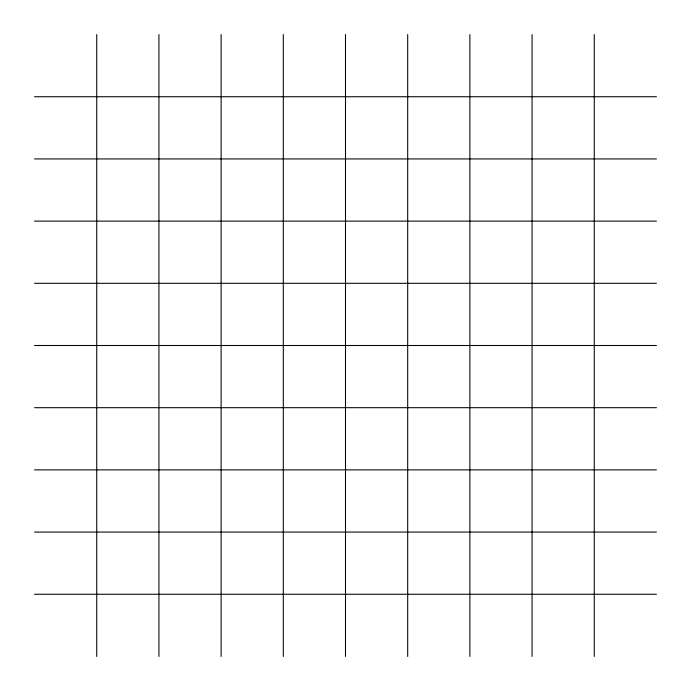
<?xml version="1.0" encoding="UTF-8"?>
<svg xmlns="http://www.w3.org/2000/svg" width="691" height="691" viewBox="0 0 691 691"><rect width="100%" height="100%" fill="white"/><g stroke="black" fill="none" stroke-linecap="round" stroke-linejoin="round"><path stroke-width="1.04" d="M34.55 96.74L656.45 96.74M34.55 158.93L656.45 158.93M34.55 221.12L656.45 221.12M34.55 283.31L656.45 283.31M34.55 345.5L656.45 345.5M34.55 407.69L656.45 407.69M34.55 469.88L656.45 469.88M34.55 532.07L656.45 532.07M34.55 594.26L656.45 594.26M594.26 34.55L594.26 656.45M532.07 34.55L532.07 656.45M469.88 34.55L469.88 656.45M407.69 34.55L407.69 656.45M345.5 34.55L345.5 656.45M283.31 34.55L283.31 656.45M221.12 34.55L221.12 656.45M158.93 34.55L158.93 656.45M96.74 34.55L96.74 656.45"/></g></svg>
